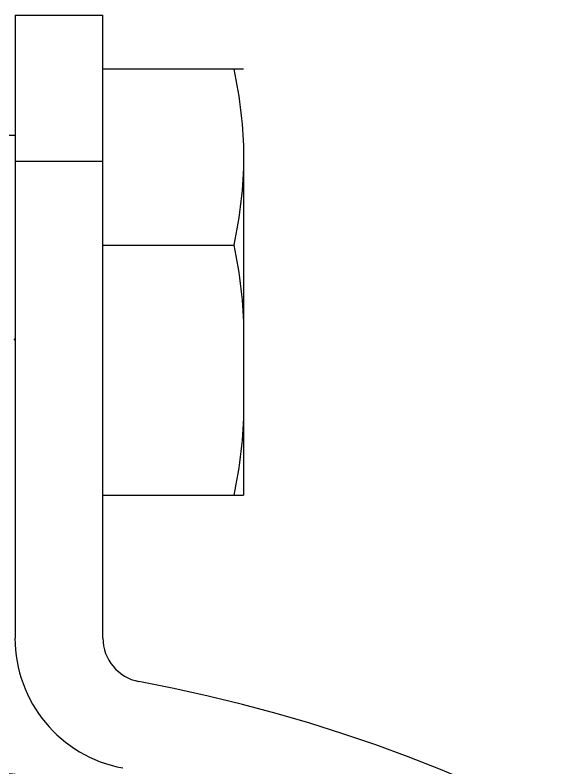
# Model space of a CAD drawing. Extents: x -409572 to -157272, y 600795 to 878326.
# Drawn here: x -398856.9 to -398770, y 805541.1 to 805658.3 of the extents above; entities that cross this region are included whole.
import ezdxf

# ---------------------------------------------------------------- set-up
doc = ezdxf.new("R2010")
doc.units = 0
doc.header["$LTSCALE"] = 1000
doc.header["$MEASUREMENT"] = 0
doc.layers.get('0').update_dxf_attribs({"linetype": 'CONTINUOUS'})

msp = doc.modelspace()

# ---------------------------------------------------------------- linework, layer by layer
at = {"linetype": 'CONTINUOUS'}
for p, q in [((-398856.94, 805658.31), (-398856.94, 805561.33)), ((-398856.94, 805658.31), (-398843.24, 805658.31)), ((-398843.24, 805561.33), (-398843.24, 805658.31)), ((-398821.33, 805649.9), (-398843.24, 805649.9)), ((-398858.01, 805639.63), (-398856.94, 805639.63)), ((-398821.33, 805638.38), (-398821.33, 805583.59)), ((-398856.94, 805635.59), (-398843.24, 805635.59)), ((-398843.24, 805622.51), (-398822.87, 805622.51)), ((-398856.94, 805607.71), (-398857.07, 805607.93)), ((-398843.24, 805583.59), (-398821.33, 805583.59))]:
    msp.add_line(p, q, dxfattribs=at)
msp.add_circle((-398882.62, 805313.4), 228.23, dxfattribs=at)
for centre, radius, start, end in [((-398836.4, 805561.33), 20.55, 180, 259.438), ((-398836.4, 805561.33), 6.85, 180, 259.438), ((-398882.62, 805313.4), 245.35, 0, 79.438)]:
    msp.add_arc(centre, radius, start, end, dxfattribs=at)
for points in [[(-398822.87, 805649.9), (-398821.93, 805645.41), (-398821.33, 805640.8), (-398821.33, 805636.21)], [(-398821.33, 805636.21), (-398821.33, 805631.61), (-398821.93, 805627.01), (-398822.87, 805622.51)], [(-398822.87, 805622.51), (-398821.93, 805618.01), (-398821.33, 805613.41), (-398821.33, 805608.81)], [(-398821.33, 805597.29), (-398821.33, 805592.69), (-398821.93, 805588.09), (-398822.87, 805583.59)]]:
    msp.add_open_spline(points, degree=3, dxfattribs=at)

doc.saveas('drawing.dxf')
